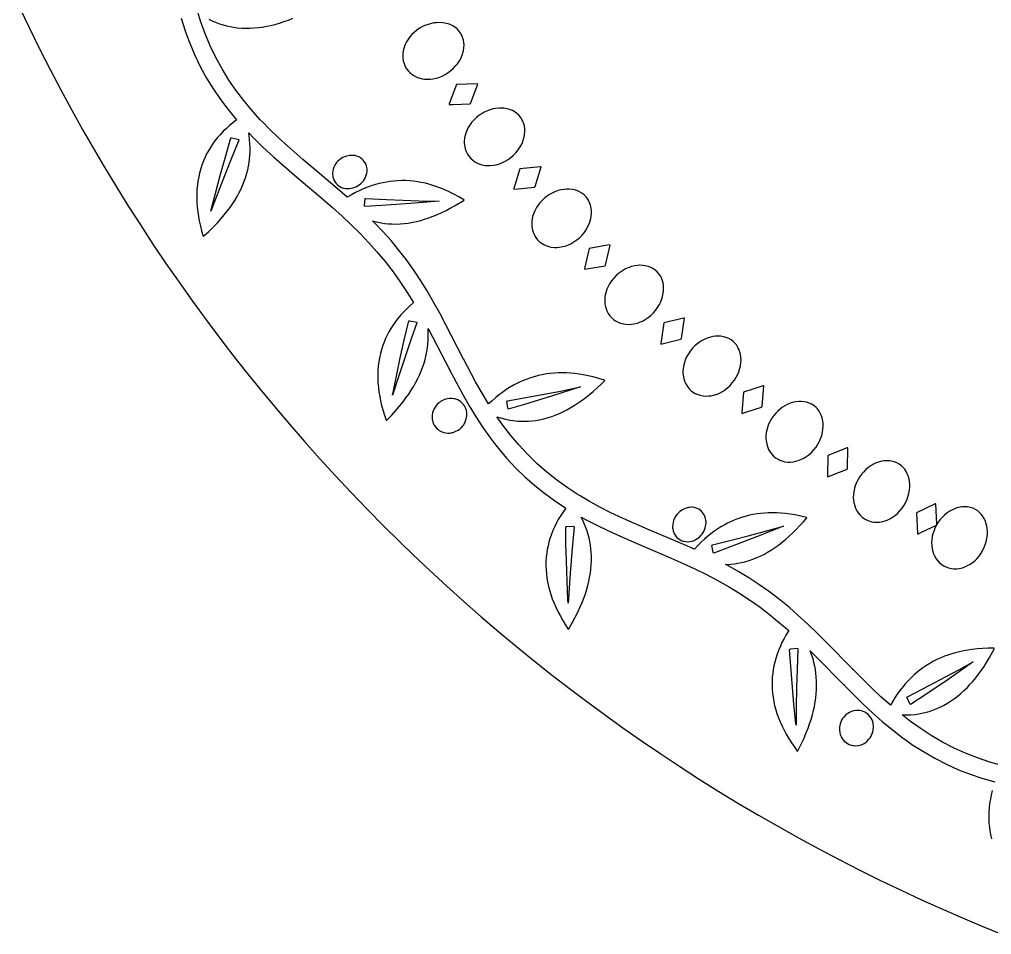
# Model space of a CAD drawing. Header units: millimetres. Extents: x 0 to 240, y 0 to 240.
# Drawn here: x 11.4 to 74.6, y 8.6 to 68.1 of the extents above; entities that cross this region are included whole.
import ezdxf

# ---------------------------------------------------------------- set-up
doc = ezdxf.new("R2010")
doc.units = ezdxf.units.MM
doc.layers.add('FORME', color=5, linetype='CONTINUOUS')
doc.layers.add('MOTIF-C02', color=1, linetype='CONTINUOUS')

msp = doc.modelspace()

# ---------------------------------------------------------------- linework, layer by layer
at = {"layer": 'FORME'}
msp.add_lwpolyline([(11.4233, 68.9011), (12.0703, 67.5483), (12.7342, 66.2037), (13.4148, 64.8675), (14.1121, 63.5399), (14.8259, 62.2211), (15.5561, 60.9113), (16.3026, 59.6108), (16.9115, 58.5772), (17.6871, 57.2938), (18.4787, 56.0202), (19.2861, 54.7565), (20.1092, 53.5031), (20.948, 52.2601), (21.8022, 51.0276), (22.6718, 49.8059), (23.5565, 48.5952), (24.4563, 47.3956), (25.371, 46.2073), (26.1135, 45.265), (27.0547, 44.0976), (28.0104, 42.9421), (28.9805, 41.7986), (29.9649, 40.6673), (30.9632, 39.5484), (31.9755, 38.4421), (33.0015, 37.3485), (34.0412, 36.2678), (35.0942, 35.2002), (36.1605, 34.1459), (37.0229, 33.312), (38.1127, 32.2819), (39.2152, 31.2655), (40.3303, 30.2629), (41.4579, 29.2744), (42.5978, 28.3), (43.7497, 27.3399), (44.9136, 26.3943), (46.0891, 25.4633), (47.2762, 24.5471), (48.2341, 23.8249), (49.4415, 22.9356), (50.6599, 22.0615), (51.8892, 21.2026), (53.1291, 20.3592), (54.3794, 19.5314), (55.64, 18.7192), (56.9107, 17.9229), (58.1911, 17.1425), (59.4813, 16.3782), (60.7809, 15.63), (62.0897, 14.8981), (63.4076, 14.1827), (64.7343, 13.4838), (66.0697, 12.8015), (67.4134, 12.136), (68.7654, 11.4872), (70.1254, 10.8555), (71.219, 10.3623), (72.5929, 9.7613), (73.9741, 9.1775), (75.3625, 8.6111)], dxfattribs=at)
at = {"layer": 'MOTIF-C02'}
for points in [[(74.8143, 27.2324), (74.4328, 27.2305), (74.0495, 27.2153), (73.7196, 27.1908), (73.3889, 27.1545), (73.1128, 27.1148), (72.8367, 27.0658), (72.5608, 27.007), (72.2855, 26.9378), (72.066, 26.8745), (71.793, 26.7851), (71.576, 26.7051), (71.3072, 26.594), (71.0945, 26.4961), (70.8322, 26.3622), (70.6257, 26.2458), (70.3725, 26.0886), (70.1745, 25.9537), (69.9808, 25.8107), (69.7918, 25.6598), (69.608, 25.5013), (69.4297, 25.3355), (69.257, 25.1627), (69.0496, 24.9376), (68.8906, 24.7506), (68.7005, 24.509), (68.5556, 24.3099), (68.3833, 24.0545), (68.2207, 23.7925), (68.0665, 23.5223), (67.4548, 24.0669), (66.837, 24.6473), (65.6363, 25.8392), (65.6239, 25.8178), (65.6125, 25.8633), (63.8863, 27.6285), (63.2929, 28.2198), (62.6913, 28.7994), (62.0782, 29.3637), (61.494, 29.8744), (60.8526, 30.4009), (60.1932, 30.9028), (59.5167, 31.3803), (58.8696, 31.8031), (58.2083, 32.2041), (57.484, 32.6092), (57.3417, 32.6823), (57.6916, 32.6967), (57.9212, 32.7203), (58.1504, 32.7544), (58.3788, 32.7991), (58.6059, 32.8541), (58.8874, 32.9372), (59.1102, 33.0147), (59.3852, 33.125), (59.602, 33.2234), (59.8685, 33.3584), (60.078, 33.4755), (60.3349, 33.6325), (60.5363, 33.766), (60.7829, 33.9419), (61.0237, 34.1273), (61.2587, 34.3211), (61.488, 34.5228), (61.7117, 34.7315), (61.9299, 34.9467), (62.1849, 35.2126), (62.3918, 35.4399), (62.6337, 35.7188), (62.6082, 35.7417), (62.2444, 35.828), (61.8759, 35.9015), (61.5562, 35.9534), (61.233, 35.994), (60.9612, 36.0185), (60.6871, 36.034), (60.4109, 36.0397), (60.1329, 36.0349), (59.9094, 36.0233), (59.6289, 35.9984), (59.4039, 35.9697), (59.1224, 35.9225), (58.8973, 35.8753), (58.6165, 35.8043), (58.3929, 35.7376), (58.1154, 35.6417), (57.8954, 35.555), (57.6776, 35.4594), (57.4625, 35.3551), (57.2505, 35.2422), (57.0419, 35.1209), (56.837, 34.9915), (56.5866, 34.819), (56.3912, 34.6727), (56.1534, 34.4802), (55.9684, 34.3191), (55.744, 34.1092), (55.5273, 33.8907), (55.3185, 33.6648), (54.5196, 34.016), (52.3134, 34.9489), (50.8838, 35.5761), (50.646, 35.6829), (49.8801, 36.0464), (49.1236, 36.4308), (48.4283, 36.8114), (47.8808, 37.1371), (47.6986, 37.2465), (47.0345, 37.6802), (46.3442, 38.1763), (45.7236, 38.6706), (45.0845, 39.2311), (44.7796, 39.5273), (44.4758, 39.8246), (43.8984, 40.4485), (43.3875, 41.0554), (42.8711, 41.7304), (42.4805, 42.2865), (42.803, 42.1874), (43.0262, 42.131), (43.309, 42.0733), (43.5377, 42.0377), (43.8264, 42.0072), (44.0591, 41.9942), (44.2929, 41.9915), (44.5273, 41.9993), (44.762, 42.0175), (44.9965, 42.0463), (45.2304, 42.0855), (45.5212, 42.1488), (45.7521, 42.2107), (46.038, 42.3013), (46.2641, 42.3842), (46.5431, 42.5001), (46.763, 42.602), (47.0336, 42.7401), (47.2465, 42.8586), (47.508, 43.0162), (47.7643, 43.1834), (48.0153, 43.3594), (48.2611, 43.5435), (48.5018, 43.7348), (48.7374, 43.9328), (49.0136, 44.1784), (49.2387, 44.389), (49.5028, 44.6482), (49.4781, 44.6725), (49.1129, 44.7831), (48.7422, 44.8816), (48.4197, 44.9554), (48.093, 45.0183), (47.8175, 45.0617), (47.5392, 45.0963), (47.2582, 45.1213), (46.9747, 45.1364), (46.7463, 45.1406), (46.4591, 45.1357), (46.2282, 45.1232), (45.9386, 45.0962), (45.7064, 45.0654), (45.4164, 45.0148), (45.1848, 44.9644), (44.8965, 44.8888), (44.6674, 44.8182), (44.4402, 44.7387), (44.2152, 44.6502), (43.9928, 44.5529), (43.7735, 44.447), (43.5576, 44.3328), (43.293, 44.1788), (43.086, 44.0471), (42.8332, 43.8722), (42.636, 43.7247), (42.396, 43.5314), (42.1635, 43.329), (41.9365, 43.1162), (41.5125, 43.8169), (41.0932, 44.5537), (40.2971, 46.0465), (40.279, 46.0297), (40.2815, 46.0765), (39.1523, 48.2722), (38.7595, 49.012), (38.3555, 49.7432), (37.9359, 50.4631), (37.5283, 51.1234), (37.0705, 51.8155), (36.5884, 52.4895), (36.0827, 53.1452), (35.589, 53.7399), (35.0752, 54.318), (34.5026, 54.9186), (34.3882, 55.0303), (34.7266, 54.9411), (34.953, 54.896), (35.1821, 54.861), (35.4135, 54.8363), (35.6468, 54.822), (35.9402, 54.8183), (36.176, 54.8268), (36.4713, 54.8511), (36.7074, 54.8813), (37.0019, 54.9317), (37.2366, 54.9819), (37.5284, 55.0561), (37.7602, 55.1243), (38.0477, 55.2198), (38.3324, 55.3259), (38.6141, 55.4419), (38.8927, 55.567), (39.168, 55.7005), (39.4399, 55.8419), (39.7619, 56.0207), (40.34, 56.3722), (40.3224, 56.4016), (40.0002, 56.5912), (39.6698, 56.7701), (39.3795, 56.9139), (39.0827, 57.048), (38.8301, 57.1516), (38.5728, 57.2471), (38.3105, 57.334), (38.0435, 57.4114), (37.8265, 57.4662), (37.5511, 57.525), (37.3277, 57.5639), (37.0447, 57.6018), (36.8157, 57.6231), (36.5265, 57.6379), (36.2932, 57.6401), (35.9997, 57.6303), (35.764, 57.6123), (35.5277, 57.5851), (35.2913, 57.5488), (35.0554, 57.5034), (34.8203, 57.449), (34.5865, 57.3858), (34.2964, 57.2947), (34.0665, 57.2126), (33.7825, 57.0988), (33.5582, 56.9992), (33.282, 56.8648), (33.0105, 56.72), (32.7444, 56.5656), (32.0845, 57.1367), (30.6474, 58.3429), (29.8562, 59.0163), (28.8743, 59.8713), (28.2496, 60.4444), (27.64, 61.0347), (27.2715, 61.4133), (27.0878, 61.6034), (26.5187, 62.2342), (26.012, 62.8444), (25.4986, 63.5219), (25.0513, 64.1772), (24.6057, 64.9012), (24.199, 65.6477), (23.8311, 66.4141), (23.5218, 67.1446), (23.2273, 67.9419), (23.018, 68.5884)], [(21.936, 68.1999), (22.2015, 67.3836), (22.2757, 67.1822), (22.5007, 66.5787), (22.8141, 65.8408), (23.1866, 65.0667), (23.5983, 64.3127), (24.0486, 63.581), (24.5004, 62.9187), (24.9827, 62.2783), (25.5488, 61.5952), (25.2753, 61.3831), (25.0865, 61.2248), (24.858, 61.0185), (24.682, 60.8469), (24.4709, 60.6239), (24.31, 60.4387), (24.1194, 60.1991), (23.976, 60.0009), (23.8412, 59.7972), (23.7153, 59.5884), (23.5987, 59.3746), (23.4917, 59.1563), (23.3944, 58.9338), (23.2867, 58.6505), (23.2118, 58.4203), (23.1323, 58.1287), (23.0796, 57.893), (23.0275, 57.5959), (22.9963, 57.3568), (22.9702, 57.0568), (22.9592, 56.8162), (22.9572, 56.5152), (22.9678, 56.2144), (22.9903, 55.9144), (23.0239, 55.6153), (23.0681, 55.3176), (23.1222, 55.0215), (23.1995, 54.6685), (23.2735, 54.3765), (23.373, 54.0288), (23.411, 54.0408), (23.7308, 54.3307), (24.0407, 54.6308), (24.2976, 54.8966), (24.5453, 55.1705), (24.7442, 55.4051), (24.9354, 55.6455), (25.1185, 55.8919), (25.2925, 56.1441), (25.4248, 56.35), (25.5808, 56.6125), (25.6976, 56.8264), (25.833, 57.0986), (25.9324, 57.3199), (26.0448, 57.6004), (26.1247, 57.8277), (26.212, 58.1149), (26.2713, 58.3466), (26.3209, 58.5797), (26.361, 58.8137), (26.3915, 59.0483), (26.4122, 59.283), (26.4235, 59.5176), (26.4244, 59.8098), (26.4149, 60.0426), (26.3909, 60.3317), (26.3621, 60.5611), (26.3321, 60.7413), (26.6604, 60.4027), (27.2749, 59.8051), (27.947, 59.1867), (29.3118, 57.9992), (31.1397, 56.4543), (31.7785, 55.8995), (32.4064, 55.3355), (32.9796, 54.7978), (33.5781, 54.2079), (34.1558, 53.6), (34.6749, 53.0153), (35.209, 52.3707), (35.7178, 51.706), (36.1723, 51.0699), (36.6356, 50.3707), (37.0478, 49.7054), (36.7912, 49.4769), (36.6131, 49.3062), (36.3983, 49.0852), (36.2332, 48.9023), (36.0362, 48.6661), (35.8866, 48.4711), (35.7104, 48.22), (35.5787, 48.0135), (35.4556, 47.8022), (35.3416, 47.5864), (35.2369, 47.3664), (35.1418, 47.1426), (35.0566, 46.9155), (34.964, 46.6274), (34.9012, 46.3942), (34.8367, 46.0999), (34.7961, 45.8628), (34.7589, 45.5651), (34.7396, 45.3261), (34.7282, 45.0271), (34.7289, 44.788), (34.7414, 44.4897), (34.7664, 44.1925), (34.803, 43.8967), (34.8506, 43.6027), (34.9087, 43.3106), (34.9765, 43.0207), (35.07, 42.676), (35.1573, 42.3914), (35.2726, 42.0532), (35.3097, 42.068), (35.6119, 42.3763), (35.9037, 42.6945), (36.1446, 42.9752), (36.376, 43.2635), (36.5609, 43.5096), (36.7379, 43.7611), (36.9065, 44.0179), (37.0657, 44.2801), (37.1861, 44.4936), (37.327, 44.7649), (37.4317, 44.9854), (37.5517, 45.265), (37.6386, 45.4916), (37.7355, 45.7781), (37.8031, 46.0094), (37.8747, 46.3007), (37.9215, 46.535), (37.9589, 46.7701), (37.9867, 47.0054), (38.0049, 47.2405), (38.0137, 47.4752), (38.0131, 47.7089), (37.9972, 48.0249), (38.2821, 47.4927), (39.4286, 45.278), (39.4643, 45.2738), (39.4825, 45.2906), (39.4443, 45.2478), (39.6725, 44.8169), (40.2526, 43.7423), (40.6781, 42.9992), (41.1239, 42.2671), (41.5611, 41.5963), (42.0554, 40.8946), (42.3162, 40.5537), (42.5785, 40.2136), (43.0955, 39.6009), (43.6796, 38.971), (44.2953, 38.3718), (44.9412, 37.8054), (45.5682, 37.3057), (46.2178, 36.8359), (46.9602, 36.3501), (46.7613, 36.0667), (46.6275, 35.8598), (46.4701, 35.5954), (46.3524, 35.3794), (46.2164, 35.1041), (46.1172, 34.8797), (46.0057, 34.5945), (45.9272, 34.3629), (45.8583, 34.1286), (45.7996, 33.8919), (45.7512, 33.6532), (45.7132, 33.413), (45.6859, 33.1718), (45.6665, 32.8694), (45.6628, 32.6273), (45.6727, 32.3253), (45.6919, 32.0845), (45.7296, 31.7852), (45.7703, 31.5476), (45.8338, 31.2531), (45.8942, 31.02), (45.981, 30.7318), (46.0798, 30.4475), (46.1897, 30.1674), (46.31, 29.8915), (46.44, 29.6201), (46.579, 29.353), (46.7569, 29.0386), (46.9136, 28.7813), (47.1112, 28.4784), (47.144, 28.5011), (47.3642, 28.8723), (47.5718, 29.2505), (47.7389, 29.5802), (47.8949, 29.915), (48.0158, 30.1977), (48.1277, 30.4839), (48.23, 30.7732), (48.322, 31.0655), (48.3877, 31.3012), (48.4594, 31.598), (48.5079, 31.837), (48.5571, 32.1369), (48.5869, 32.3776), (48.6115, 32.6788), (48.621, 32.9196), (48.6197, 33.2198), (48.608, 33.4586), (48.5868, 33.696), (48.5561, 33.9315), (48.516, 34.1646), (48.4667, 34.395), (48.4083, 34.6225), (48.3231, 34.9021), (48.2454, 35.1217), (48.1372, 35.3907), (48.042, 35.6015), (47.9603, 35.7649), (48.3739, 35.5382), (49.1372, 35.1482), (49.9617, 34.7554), (51.3793, 34.1257), (53.8178, 33.0854), (54.5919, 32.7436), (55.3581, 32.3897), (56.0644, 32.0448), (56.8101, 31.6576), (57.5414, 31.2469), (58.2097, 30.8412), (58.9101, 30.3827), (59.5922, 29.8975), (60.2141, 29.4236), (60.8628, 28.892), (61.4529, 28.3778), (61.275, 28.0838), (61.1551, 27.8682), (61.015, 27.5937), (60.9112, 27.3703), (60.7925, 27.0865), (60.707, 26.8561), (60.6127, 26.5642), (60.5477, 26.328), (60.4924, 26.0898), (60.447, 25.85), (60.4118, 25.609), (60.387, 25.3671), (60.3724, 25.1249), (60.3689, 24.8224), (60.3776, 24.581), (60.4027, 24.2808), (60.4337, 24.0422), (60.486, 23.7467), (60.538, 23.5127), (60.6152, 23.2236), (60.6864, 22.9954), (60.7863, 22.7141), (60.8977, 22.4374), (61.0199, 22.1655), (61.1521, 21.8986), (61.2937, 21.6366), (61.4439, 21.3795), (61.6349, 21.0777), (61.8021, 20.8314), (62.012, 20.5424), (62.0431, 20.5674), (62.241, 20.9511), (62.4261, 21.3411), (62.5735, 21.6804), (62.7096, 22.024), (62.8138, 22.3137), (62.9088, 22.6062), (62.9941, 22.9013), (63.0691, 23.1989), (63.1212, 23.4383), (63.1759, 23.7391), (63.2109, 23.9806), (63.2432, 24.2832), (63.2595, 24.5254), (63.2675, 24.8277), (63.2639, 25.0686), (63.2465, 25.3681), (63.2222, 25.6059), (63.1886, 25.8415), (63.1458, 26.0745), (63.0939, 26.3045), (63.0332, 26.5314), (62.9637, 26.7545), (62.8553, 27.0519), (63.2844, 26.6272), (65.0328, 24.8488), (65.0682, 24.8554), (65.0806, 24.8768), (65.0568, 24.8246), (65.4018, 24.4801), (66.2729, 23.6242), (66.8985, 23.0396), (67.5403, 22.4714), (68.1558, 21.9593), (68.835, 21.4345), (69.1847, 21.1856), (69.5356, 20.9379), (70.2102, 20.5048), (70.954, 20.0751), (71.719, 19.684), (72.5031, 19.3331), (73.2496, 19.0404), (74.0088, 18.783), (74.8614, 18.5374)], [(23.7468, 68.1404), (23.955, 68.0391), (24.2219, 67.9248), (24.4403, 67.8437), (24.6629, 67.7723), (24.8893, 67.7106), (25.1189, 67.6589), (25.3515, 67.6172), (25.5865, 67.5857), (25.883, 67.5605), (26.1219, 67.5515), (26.4218, 67.554), (26.6623, 67.5665), (26.9631, 67.595), (27.2032, 67.6275), (27.5025, 67.6797), (27.741, 67.7303), (28.0373, 67.8038), (28.3315, 67.888), (28.6232, 67.9822), (28.9123, 68.0856), (29.1987, 68.1975)], [(75.3028, 19.6118), (74.5403, 19.8305), (73.7345, 20.1011), (72.9958, 20.3905), (72.2198, 20.7377), (71.4633, 21.1254), (70.7276, 21.5513), (70.0605, 21.9807), (69.3681, 22.4736), (68.8309, 22.8898), (69.1683, 22.8902), (69.3982, 22.9021), (69.6855, 22.9303), (69.9145, 22.9638), (70.1994, 23.0197), (70.4256, 23.0758), (70.6497, 23.1421), (70.8715, 23.2187), (71.0904, 23.3053), (71.306, 23.4019), (71.5179, 23.5083), (71.7771, 23.6545), (71.9796, 23.7817), (72.226, 23.9526), (72.4176, 24.0984), (72.6501, 24.2913), (72.8302, 24.4535), (73.0481, 24.6653), (73.2166, 24.8414), (73.42, 25.069), (73.6156, 25.3043), (73.8036, 25.5465), (73.9842, 25.7948), (74.1578, 26.0486), (74.3246, 26.3072), (74.5162, 26.6233), (74.8452, 27.2164)], [(74.6881, 17.971), (74.6155, 17.6719), (74.5667, 17.4309), (74.5179, 17.1277), (74.4892, 16.884), (74.4668, 16.5787), (74.46, 16.3342), (74.4633, 16.09), (74.4769, 15.8465), (74.501, 15.6041), (74.5355, 15.3635), (74.5805, 15.1248), (74.6511, 14.8302)]]:
    msp.add_lwpolyline(points, dxfattribs=at)
for points in [[(38.1564, 64.2417), (38.3143, 64.2608), (38.5478, 64.3106), (38.6992, 64.3567), (38.9169, 64.4429), (39.1205, 64.5463), (39.3077, 64.6632), (39.4843, 64.7957), (39.6543, 64.9481), (39.8136, 65.1195), (39.9119, 65.2432), (40.0442, 65.4412), (40.1207, 65.5799), (40.2154, 65.7949), (40.2642, 65.9411), (40.3008, 66.0878), (40.3326, 66.306), (40.3384, 66.4481), (40.3246, 66.6534), (40.3014, 66.7836), (40.2473, 66.9665), (40.1997, 67.0794), (40.1137, 67.2341), (40.0091, 67.3752), (39.8813, 67.5072), (39.7306, 67.6265), (39.6176, 67.697), (39.4307, 67.787), (39.2958, 67.8351), (39.0804, 67.8875), (38.9298, 67.9085), (38.7754, 67.9182), (38.5399, 67.9113), (38.3825, 67.8927), (38.1493, 67.8449), (37.9979, 67.8008), (37.7797, 67.7184), (37.6417, 67.6541), (37.4477, 67.5458), (37.2659, 67.4228), (37.0895, 67.2795), (36.9227, 67.1164), (36.8191, 66.9973), (36.6783, 66.8047), (36.5961, 66.6683), (36.4929, 66.4546), (36.4389, 66.308), (36.3974, 66.1596), (36.3593, 65.937), (36.3502, 65.7906), (36.3602, 65.5775), (36.3818, 65.4415), (36.4347, 65.249), (36.5095, 65.0729), (36.6022, 64.9147), (36.7152, 64.7685), (36.8037, 64.6766), (36.9559, 64.5498), (37.0701, 64.4744), (37.2589, 64.3779), (37.3952, 64.3262), (37.6126, 64.2693), (37.7643, 64.2462), (37.9197, 64.2352)], [(39.6333, 62.5932), (40.7072, 62.6284), (40.7523, 62.6611), (41.2272, 63.9125), (41.1832, 63.9263), (39.8452, 63.8876), (39.3653, 62.633), (39.3644, 62.5861)], [(42.2654, 58.6429), (42.4216, 58.6731), (42.651, 58.7391), (42.7988, 58.7957), (43.0099, 58.8969), (43.2058, 59.0143), (43.3843, 59.1441), (43.5512, 59.2886), (43.7101, 59.4526), (43.857, 59.6347), (43.9464, 59.765), (44.0645, 59.9718), (44.131, 60.1155), (44.2105, 60.3366), (44.2489, 60.4858), (44.2751, 60.6347), (44.2916, 60.8546), (44.2874, 60.9968), (44.2592, 61.2007), (44.227, 61.3289), (44.1602, 61.5076), (44.1048, 61.6168), (44.0081, 61.7651), (43.8939, 61.8986), (43.7572, 62.0213), (43.5985, 62.1297), (43.4809, 62.1922), (43.2881, 62.2688), (43.1502, 62.3073), (42.9316, 62.3445), (42.7799, 62.3549), (42.6252, 62.3538), (42.3908, 62.3304), (42.235, 62.3007), (42.0058, 62.2368), (41.8578, 62.1822), (41.646, 62.0847), (41.5128, 62.0108), (41.3269, 61.8892), (41.1541, 61.7538), (40.9882, 61.5985), (40.8333, 61.4241), (40.7382, 61.298), (40.6113, 61.096), (40.5388, 60.9542), (40.4509, 60.7338), (40.4073, 60.5838), (40.3763, 60.4328), (40.3539, 60.2081), (40.3551, 60.0614), (40.38, 59.8495), (40.4111, 59.7154), (40.4774, 59.5271), (40.5642, 59.3566), (40.6679, 59.2053), (40.7908, 59.0675), (40.8855, 58.9819), (41.0463, 58.8661), (41.1654, 58.7989), (41.3605, 58.7159), (41.5001, 58.6738), (41.7209, 58.6323), (41.8739, 58.6199), (42.0297, 58.6199)], [(23.9406, 55.9144), (24.2163, 56.9858), (24.5016, 58.0509), (24.7968, 59.1097), (25.1792, 60.4242), (25.2435, 60.4323), (25.6999, 60.3042), (25.7017, 60.2611), (25.1766, 58.9923), (24.5638, 57.4562), (23.8732, 55.6456)], [(32.899, 57.1252), (33.1024, 57.163), (33.2925, 57.2323), (33.4083, 57.2926), (33.5138, 57.3615), (33.6121, 57.4402), (33.7056, 57.5313), (33.7916, 57.6343), (33.9013, 57.8083), (33.9807, 57.9993), (34.014, 58.1318), (34.0305, 58.2649), (34.0302, 58.3957), (34.0139, 58.5213), (33.9621, 58.6952), (33.9122, 58.7989), (33.8525, 58.8917), (33.7812, 58.9775), (33.6964, 59.0571), (33.5984, 59.1281), (33.5446, 59.1596), (33.4288, 59.2134), (33.367, 59.2351), (33.2376, 59.2674), (33.1706, 59.2776), (33.1025, 59.2837), (32.9648, 59.2839), (32.8959, 59.2779), (32.6939, 59.2373), (32.5663, 59.1931), (32.4471, 59.1375), (32.3377, 59.0727), (32.2368, 58.9989), (32.1402, 58.9126), (32.0503, 58.8141), (31.9336, 58.6453), (31.8718, 58.5214), (31.825, 58.3911), (31.7949, 58.2575), (31.782, 58.1234), (31.7821, 58.0572), (31.7946, 57.9281), (31.8069, 57.866), (31.8422, 57.7478), (31.8904, 57.6393), (31.9492, 57.5416), (32.0185, 57.4527), (32.1016, 57.3696), (32.1982, 57.2947), (32.2513, 57.2611), (32.3663, 57.2033), (32.4912, 57.1596), (32.6236, 57.1314), (32.7606, 57.1199)], [(43.8542, 57.1019), (44.9229, 57.2123), (44.9657, 57.2481), (45.3517, 58.5297), (45.3068, 58.5404), (43.9748, 58.408), (43.5841, 57.1228), (43.5865, 57.0761)], [(46.5232, 53.3064), (46.7566, 53.3458), (46.9104, 53.3869), (47.1345, 53.4688), (47.278, 53.5356), (47.4815, 53.6514), (47.6687, 53.7823), (47.8377, 53.9242), (47.994, 54.0801), (48.1411, 54.2548), (48.2749, 54.4467), (48.3548, 54.583), (48.4582, 54.7976), (48.5145, 54.9456), (48.5783, 55.1718), (48.6061, 55.3233), (48.6219, 55.4736), (48.6229, 55.6941), (48.6087, 55.8357), (48.5664, 56.0371), (48.5252, 56.1627), (48.446, 56.3363), (48.3832, 56.4414), (48.2763, 56.5825), (48.153, 56.7077), (48.0081, 56.8205), (47.8421, 56.9175), (47.7204, 56.9716), (47.5228, 57.0345), (47.3824, 57.0632), (47.1618, 57.085), (47.0098, 57.0848), (46.8555, 57.0728), (46.6233, 57.033), (46.47, 56.9926), (46.2458, 56.9127), (46.1021, 56.8479), (45.8975, 56.7357), (45.7699, 56.6527), (45.593, 56.5184), (45.4301, 56.3712), (45.2755, 56.2047), (45.1331, 56.0198), (45.0472, 55.8874), (44.9347, 55.677), (44.8723, 55.5305), (44.8001, 55.3045), (44.7671, 55.1517), (44.7468, 54.999), (44.7402, 54.7732), (44.7516, 54.627), (44.7913, 54.4174), (44.8317, 54.2858), (44.9111, 54.1026), (45.0097, 53.9386), (45.1236, 53.7949), (45.2559, 53.666), (45.3564, 53.5873), (45.5249, 53.4831), (45.6485, 53.4244), (45.8489, 53.3553), (45.9911, 53.3231), (46.2143, 53.2972), (46.3678, 53.2955)], [(33.8597, 56.0132), (33.9142, 56.4732), (33.9566, 56.4888), (35.2877, 56.4156), (36.3494, 56.3695), (37.4083, 56.3343), (38.7275, 56.3058), (36.8501, 56.1457), (34.9618, 56.0166), (33.8781, 55.9568)], [(48.4496, 51.92), (49.5079, 52.105), (49.5481, 52.1437), (49.8433, 53.4492), (49.7978, 53.4567), (48.4783, 53.2314), (48.1786, 51.922), (48.1843, 51.8754)], [(51.2237, 48.2991), (51.378, 48.3208), (51.6081, 48.3766), (51.7586, 48.4283), (51.9765, 48.5257), (52.1149, 48.6024), (52.3098, 48.7322), (52.4873, 48.8759), (52.646, 49.0293), (52.791, 49.1958), (52.9254, 49.3803), (53.0455, 49.5812), (53.1157, 49.7227), (53.2037, 49.944), (53.2495, 50.0956), (53.2973, 50.3257), (53.3145, 50.4788), (53.3196, 50.6299), (53.3052, 50.8499), (53.2811, 50.9901), (53.2248, 51.188), (53.1749, 51.3105), (53.0838, 51.4781), (53.0137, 51.5785), (52.8972, 51.7118), (52.7654, 51.828), (52.6129, 51.9304), (52.4406, 52.0155), (52.3154, 52.0609), (52.1138, 52.1099), (51.9718, 52.1287), (51.7502, 52.1349), (51.5986, 52.1241), (51.4456, 52.1013), (51.2167, 52.0453), (51.0666, 51.9943), (50.8486, 51.8989), (50.7097, 51.8241), (50.5135, 51.698), (50.392, 51.6062), (50.2249, 51.4598), (50.0728, 51.3015), (49.9302, 51.1246), (49.8012, 50.9302), (49.7247, 50.7921), (49.6273, 50.5743), (49.5753, 50.4238), (49.5191, 50.1933), (49.4969, 50.0385), (49.4873, 49.8848), (49.4966, 49.6592), (49.5182, 49.5141), (49.5725, 49.3078), (49.6221, 49.1793), (49.714, 49.0021), (49.8239, 48.8455), (49.9476, 48.7101), (50.0886, 48.5908), (50.1944, 48.5193), (50.3698, 48.4271), (50.4971, 48.3772), (50.702, 48.3224), (50.846, 48.3002), (51.0705, 48.29)], [(53.3968, 47.0729), (54.4396, 47.3316), (54.4769, 47.373), (54.68, 48.696), (54.634, 48.7003), (53.3336, 48.383), (53.1264, 47.0559), (53.1353, 47.0099)], [(35.7419, 43.9612), (35.962, 45.0422), (36.1918, 46.118), (36.4312, 47.1885), (36.744, 48.5192), (36.8069, 48.5318), (37.2625, 48.4378), (37.2666, 48.3953), (36.9014, 47.359), (36.4565, 46.0561), (36.1099, 45.0078), (35.6884, 43.6902)], [(56.2657, 43.6355), (56.4179, 43.6553), (56.5702, 43.6878), (56.7959, 43.7595), (56.9424, 43.8217), (57.1529, 43.9341), (57.2856, 44.0204), (57.4709, 44.1635), (57.638, 44.3192), (57.7855, 44.4834), (57.9184, 44.6596), (58.0396, 44.8532), (58.1453, 45.0619), (58.2054, 45.208), (58.2777, 45.4349), (58.3128, 45.5893), (58.3443, 45.8222), (58.3507, 45.9761), (58.3453, 46.1273), (58.3155, 46.3457), (58.2816, 46.4839), (58.2116, 46.6774), (58.1532, 46.796), (58.0506, 46.9568), (57.9736, 47.0521), (57.8481, 47.1769), (57.7085, 47.2836), (57.5492, 47.3751), (57.3713, 47.4479), (57.2432, 47.4844), (57.0388, 47.5191), (56.8958, 47.5279), (56.6742, 47.5186), (56.5237, 47.4972), (56.3727, 47.4637), (56.1483, 47.3919), (56.0022, 47.3304), (55.7914, 47.2199), (55.6581, 47.1356), (55.4712, 46.996), (55.3564, 46.896), (55.2, 46.7382), (55.0593, 46.5697), (54.9295, 46.3832), (54.8145, 46.1803), (54.7479, 46.0371), (54.6659, 45.813), (54.6246, 45.6592), (54.5847, 45.4254), (54.5734, 45.2695), (54.5746, 45.1154), (54.5997, 44.891), (54.6314, 44.7478), (54.7001, 44.5458), (54.7585, 44.4211), (54.8626, 44.2508), (54.9832, 44.1022), (55.1161, 43.9759), (55.2652, 43.8667), (55.3756, 43.8029), (55.5571, 43.7232), (55.6876, 43.6824), (55.8958, 43.642), (56.0411, 43.6299)], [(58.6716, 42.5845), (59.6936, 42.9156), (59.728, 42.9595), (59.8378, 44.2935), (59.7917, 44.2946), (58.5167, 43.8869), (58.403, 42.5485), (58.4151, 42.5032)], [(43.1752, 42.8346), (43.1161, 43.2938), (43.1545, 43.3182), (44.4879, 43.5492), (45.5493, 43.7451), (46.6058, 43.9506), (47.9195, 44.2211), (46.0992, 43.6419), (44.2635, 43.0887), (43.2078, 42.7842)], [(39.363, 41.2229), (39.4331, 41.228), (39.5717, 41.2512), (39.6395, 41.269), (39.7702, 41.3159), (39.9497, 41.4109), (40.0559, 41.4872), (40.1501, 41.5708), (40.2353, 41.6634), (40.3136, 41.7682), (40.4122, 41.9456), (40.4621, 42.0749), (40.4815, 42.142), (40.5085, 42.2794), (40.5157, 42.349), (40.5186, 42.4185), (40.5119, 42.556), (40.4885, 42.6889), (40.4252, 42.874), (40.3669, 42.9848), (40.2982, 43.0839), (40.2216, 43.1707), (40.1346, 43.2488), (40.035, 43.3188), (39.9237, 43.3785), (39.864, 43.4036), (39.7376, 43.4434), (39.6716, 43.4576), (39.5354, 43.4737), (39.3964, 43.4729), (39.2575, 43.4553), (39.122, 43.4215), (38.9311, 43.3437), (38.8154, 43.2767), (38.7107, 43.2004), (38.6177, 43.1169), (38.5321, 43.0228), (38.4541, 42.9166), (38.3862, 42.7993), (38.3568, 42.7369), (38.3087, 42.6062), (38.2904, 42.5384), (38.2662, 42.3999), (38.2605, 42.3299), (38.2593, 42.26), (38.27, 42.122), (38.2817, 42.0546), (38.3171, 41.9251), (38.3403, 41.8634), (38.3967, 41.7478), (38.4644, 41.6437), (38.5408, 41.552), (38.6264, 41.4705), (38.7248, 41.3967), (38.8947, 41.3058), (39.0208, 41.2619), (39.1545, 41.2335), (39.2929, 41.2221)], [(61.7743, 39.3566), (61.9247, 39.3869), (62.0744, 39.4301), (62.2945, 39.5174), (62.4363, 39.5897), (62.6384, 39.7166), (62.7648, 39.812), (62.9396, 39.9677), (63.0953, 40.1348), (63.2309, 40.3089), (63.3512, 40.494), (63.4585, 40.6955), (63.5493, 40.9112), (63.5991, 41.0612), (63.6553, 41.2925), (63.6795, 41.4491), (63.6946, 41.6836), (63.6902, 41.8375), (63.6742, 41.9879), (63.6291, 42.2037), (63.5857, 42.3392), (63.5022, 42.5273), (63.4356, 42.6416), (63.322, 42.7948), (63.2386, 42.8844), (63.1046, 43.0001), (62.9579, 43.0968), (62.7926, 43.1769), (62.61, 43.237), (62.4797, 43.2645), (62.2733, 43.2848), (62.13, 43.2835), (61.9097, 43.2588), (61.7611, 43.2268), (61.6128, 43.1829), (61.394, 43.0954), (61.2525, 43.0239), (61.0499, 42.8989), (60.9229, 42.8055), (60.7463, 42.6532), (60.6388, 42.5453), (60.4938, 42.377), (60.3653, 42.199), (60.2489, 42.0039), (60.1483, 41.7934), (60.0919, 41.6459), (60.0258, 41.4166), (59.9955, 41.2603), (59.972, 41.0242), (59.9716, 40.8679), (59.9836, 40.7143), (60.0244, 40.4922), (60.0661, 40.3516), (60.1487, 40.1549), (60.2157, 40.0346), (60.3316, 39.872), (60.4622, 39.7323), (60.6037, 39.6155), (60.76, 39.5171), (60.8747, 39.4611), (61.0613, 39.3943), (61.1944, 39.3628), (61.4048, 39.3371), (61.5506, 39.3353)], [(64.248, 38.4767), (65.2443, 38.8787), (65.2755, 38.9249), (65.2915, 40.2633), (65.2454, 40.2611), (64.0021, 39.7651), (63.9825, 38.422), (63.9978, 38.3777)], [(67.3476, 35.4373), (67.5693, 35.4742), (67.7172, 35.515), (67.8635, 35.5686), (68.0769, 35.6711), (68.2132, 35.7531), (68.406, 35.8939), (68.5254, 35.9979), (68.6888, 36.1655), (68.8324, 36.3431), (68.9556, 36.5263), (69.0626, 36.7193), (69.1555, 36.9279), (69.231, 37.1494), (69.2701, 37.3025), (69.3099, 37.5372), (69.3231, 37.6951), (69.3217, 37.9301), (69.3065, 38.0833), (69.2801, 38.2322), (69.2199, 38.4443), (69.1671, 38.5765), (69.0707, 38.7583), (68.9963, 38.8676), (68.8722, 39.0125), (68.7827, 39.096), (68.6409, 39.202), (68.4878, 39.2882), (68.3173, 39.3565), (68.131, 39.4037), (67.999, 39.422), (67.7917, 39.4277), (67.6489, 39.4164), (67.4308, 39.3763), (67.2848, 39.334), (67.14, 39.2798), (66.9278, 39.1772), (66.7917, 39.0959), (66.5984, 38.9571), (66.4782, 38.855), (66.3127, 38.6906), (66.2131, 38.5755), (66.0802, 38.3974), (65.9645, 38.2109), (65.862, 38.0081), (65.7765, 37.791), (65.7305, 37.6399), (65.6807, 37.4066), (65.6614, 37.2485), (65.6545, 37.0114), (65.6651, 36.8555), (65.6878, 36.7031), (65.7441, 36.4844), (65.7956, 36.347), (65.8917, 36.1566), (65.967, 36.0413), (66.094, 35.8873), (66.2341, 35.757), (66.3834, 35.6504), (66.5462, 35.5632), (66.6645, 35.5155), (66.8553, 35.4619), (66.9903, 35.4397), (67.2021, 35.4288)], [(55.0364, 34.1699), (55.1706, 34.1993), (55.3013, 34.2451), (55.3644, 34.2737), (55.541, 34.3794), (55.6458, 34.4635), (55.7387, 34.5552), (55.8191, 34.6521), (55.8899, 34.7563), (55.9523, 34.8709), (56.0255, 35.0595), (56.0682, 35.2615), (56.0773, 35.3992), (56.0757, 35.4678), (56.0701, 35.5356), (56.0466, 35.6677), (56.0078, 35.7925), (55.9551, 35.9077), (55.8544, 36.0587), (55.7762, 36.1431), (55.6917, 36.2142), (55.5983, 36.2751), (55.4939, 36.3262), (55.3793, 36.3652), (55.3186, 36.3795), (55.192, 36.3966), (55.1267, 36.3992), (54.9934, 36.3919), (54.9264, 36.3819), (54.8595, 36.3677), (54.7279, 36.3273), (54.541, 36.2388), (54.3739, 36.1231), (54.2763, 36.0347), (54.1909, 35.9405), (54.1163, 35.8403), (54.0494, 35.7294), (53.9685, 35.5452), (53.9308, 35.4131), (53.9082, 35.2765), (53.9019, 35.1383), (53.9051, 35.0695), (53.9125, 35.0016), (53.9397, 34.8697), (53.9593, 34.8064), (54.0094, 34.6868), (54.0394, 34.6311), (54.108, 34.5286), (54.186, 34.439), (54.2709, 34.363), (54.3635, 34.2985), (54.4674, 34.2436), (54.5817, 34.2005), (54.6423, 34.184), (54.7692, 34.1627), (54.9015, 34.1577)], [(70.0985, 34.7699), (71.0642, 35.2407), (71.0921, 35.289), (71.0143, 36.6252), (70.9684, 36.6198), (69.763, 36.0378), (69.8376, 34.6967), (69.8559, 34.6535)], [(72.3949, 32.4006), (72.5397, 32.4177), (72.7587, 32.468), (72.9039, 32.5177), (73.0467, 32.5799), (73.2536, 32.6951), (73.3847, 32.7852), (73.5687, 32.9374), (73.6815, 33.0483), (73.8346, 33.2255), (73.9672, 33.4114), (74.0791, 33.6017), (74.1743, 33.8008), (74.2544, 34.0146), (74.3164, 34.2403), (74.3463, 34.3955), (74.3719, 34.6321), (74.3755, 34.7905), (74.36, 35.025), (74.3356, 35.1771), (74.3002, 35.3241), (74.2274, 35.5322), (74.1667, 35.6609), (74.0595, 35.8366), (73.9786, 35.9412), (73.846, 36.0783), (73.7516, 36.1563), (73.6037, 36.2536), (73.4457, 36.3304), (73.2714, 36.3883), (73.0826, 36.4242), (72.9498, 36.4345), (72.7425, 36.4277), (72.6006, 36.4078), (72.3853, 36.3546), (72.2422, 36.3037), (72.1008, 36.2408), (71.8952, 36.1256), (71.7643, 36.0362), (71.5797, 35.886), (71.4659, 35.7769), (71.3106, 35.6029), (71.1752, 35.4204), (71.06, 35.2335), (70.9602, 35.0351), (70.9019, 34.8944), (70.8295, 34.6726), (70.7928, 34.519), (70.7571, 34.2831), (70.7473, 34.1241), (70.7548, 33.887), (70.7748, 33.732), (70.8066, 33.5813), (70.8759, 33.3663), (70.9356, 33.2323), (71.0431, 33.048), (71.1252, 32.9375), (71.2612, 32.7914), (71.4089, 32.6698), (71.5644, 32.5724), (71.7322, 32.4952), (71.8531, 32.4546), (72.0468, 32.4127), (72.1829, 32.3987)], [(47.0979, 30.4476), (47.0454, 31.5526), (46.9956, 32.9295), (46.9683, 34.0274), (46.9521, 35.1221), (47.0112, 35.1487), (47.485, 35.1608), (47.4995, 35.1203), (47.348, 33.4789), (47.2389, 32.1046), (47.1127, 30.1709)], [(56.5471, 33.4656), (56.4636, 33.9213), (56.4995, 33.9487), (57.7931, 34.2711), (58.8212, 34.54), (60.098, 34.8896), (61.1124, 35.1801), (59.3656, 34.4738), (57.5993, 33.7938), (56.5813, 33.4172)], [(61.8981, 22.5039), (61.7898, 23.6017), (61.6923, 24.6974), (61.6055, 25.791), (61.5122, 27.1548), (61.5686, 27.1854), (62.0316, 27.2298), (62.0481, 27.1904), (61.9952, 25.8176), (61.9635, 24.7163), (61.9372, 23.3361), (61.9269, 22.2291)], [(69.3332, 23.6183), (69.1414, 24.0397), (69.1709, 24.0744), (70.1366, 24.5644), (71.3334, 25.1881), (72.5185, 25.8241), (73.4581, 26.3416), (71.8893, 25.2516), (70.2983, 24.1819), (69.3792, 23.5798)], [(65.963, 20.9032), (66.0987, 20.9331), (66.1655, 20.9545), (66.2309, 20.9801), (66.3565, 21.0432), (66.416, 21.0801), (66.5271, 21.1635), (66.6706, 21.3072), (66.7496, 21.4113), (66.815, 21.519), (66.8692, 21.6327), (66.913, 21.7558), (66.955, 21.9544), (66.9646, 22.0927), (66.9634, 22.1626), (66.9486, 22.3018), (66.935, 22.3704), (66.9174, 22.4377), (66.8703, 22.567), (66.8088, 22.6872), (66.7347, 22.7959), (66.6054, 22.9341), (66.5106, 23.0086), (66.4118, 23.0689), (66.3056, 23.1179), (66.1898, 23.1555), (66.0659, 23.1796), (66.0014, 23.1861), (65.8689, 23.1868), (65.8016, 23.1809), (65.6668, 23.1562), (65.5341, 23.1145), (65.4066, 23.0567), (65.2871, 22.9845), (65.1778, 22.9), (65.0367, 22.7557), (64.9592, 22.6519), (64.895, 22.5447), (64.8409, 22.4296), (64.7977, 22.3051), (64.7577, 22.1048), (64.7502, 21.9657), (64.7527, 21.8955), (64.7704, 21.756), (64.8051, 21.6203), (64.8559, 21.4915), (64.887, 21.4306), (64.959, 21.3172), (64.9994, 21.2652), (65.0874, 21.1714), (65.1827, 21.0918), (65.2827, 21.0267), (65.3885, 20.974), (65.5043, 20.9326), (65.6287, 20.9043), (65.6935, 20.8958), (65.8269, 20.891)]]:
    msp.add_lwpolyline(points, close=True, dxfattribs=at)

doc.saveas('drawing.dxf')
